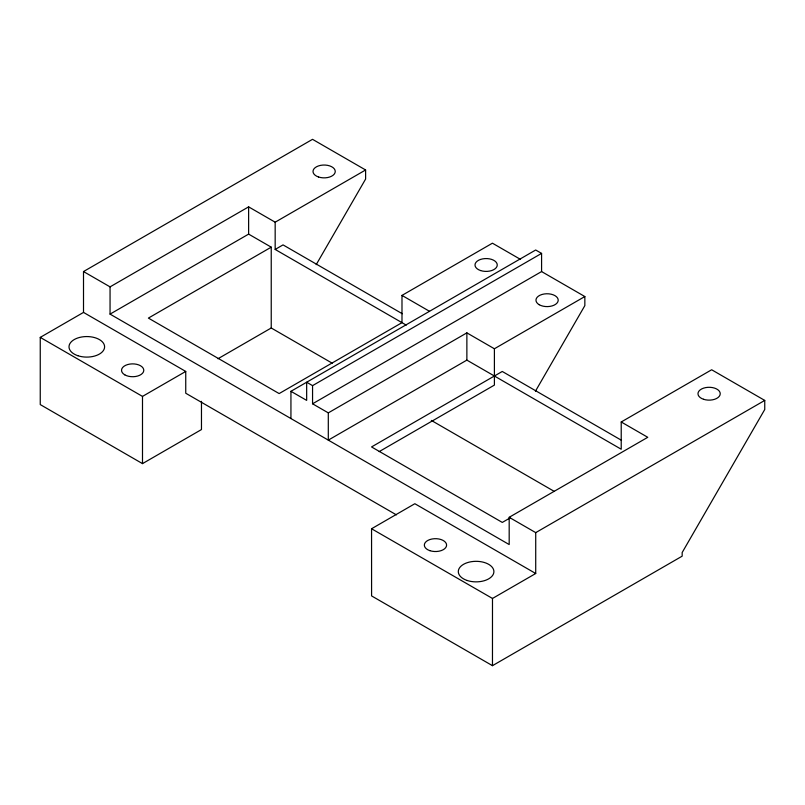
<?xml version="1.0" encoding="UTF-8"?>
<svg xmlns="http://www.w3.org/2000/svg" width="805" height="805" viewBox="0 0 805 805"><rect width="100%" height="100%" fill="white"/><g stroke="black" fill="none" stroke-linecap="round" stroke-linejoin="round"><path stroke-width="1.21" d="M316.194 264.654L365.611 179.052L365.611 169.976L312.531 139.325L83.509 271.547L83.509 312.41L40.25 337.386L40.25 404.583L142.495 463.62L201.471 429.558L201.471 401.333M83.509 312.41L185.744 371.437L185.744 393.232L396.392 514.858M492.469 665.675L492.489 598.457L535.717 573.502L535.728 532.628L764.75 400.417L764.75 409.493L682.167 552.532L682.167 556.164L492.469 665.675L371.588 595.921L371.558 528.754L414.847 503.719L535.717 573.502M535.426 391.23L584.843 305.628L584.843 296.542L541.584 271.567L312.561 403.798L312.561 385.635L541.584 253.404L541.584 271.567M83.509 271.547L110.054 286.872L248.624 206.865L275.169 222.19L365.611 169.976M312.561 403.798L328.299 412.874L328.299 440.124L466.87 360.117L621.219 449.23L621.219 421.981L647.763 437.306L509.183 517.303L509.183 544.552L110.054 314.121L248.624 234.114L248.624 206.865M332.224 363.196L271.235 327.987L271.235 247.165L148.392 318.096L279.144 393.575L401.987 322.654L401.987 295.405L492.429 243.191L520.553 259.421M275.169 222.19L275.169 249.439L283.038 244.891L402.269 313.729M40.25 337.386L142.495 396.402L185.744 371.437M217.964 358.748L271.235 327.987M290.937 418.55L290.937 391.311L535.687 250.003L541.584 253.404M328.299 412.874L466.87 332.868L494.401 348.766L584.843 296.542M379.165 451.625L494.401 385.092L494.401 348.766M621.219 421.981L711.66 369.767L764.75 400.417M509.917 518.028L502.3 522.425L371.548 446.936L502.26 371.467L621.5 440.305M401.987 295.405L429.518 311.304M248.624 234.114L271.235 247.165M275.169 249.439L406.223 325.099M431.319 420.411L554.363 491.453M312.561 385.635L306.665 382.224L306.665 400.387L290.937 391.311M509.183 517.303L535.728 532.628M371.558 528.754L492.489 598.457M466.87 332.868L466.87 360.117M142.495 396.402L142.495 463.62M110.054 286.872L110.054 314.121M539.229 304.723A11.119 6.42 0 0 0 557.835 301.835A11.119 6.42 0 0 0 544.21 293.976A11.119 6.42 0 0 0 539.229 304.723M703.55 399.28A11.119 6.42 0 0 0 720.234 393.715A11.119 6.42 0 0 0 703.55 388.151A11.119 6.42 0 0 0 703.55 399.28M480.575 270.55A11.119 6.42 0 0 0 497.259 264.986A11.119 6.42 0 0 0 480.575 259.421A11.119 6.42 0 0 0 480.575 270.55M318.569 177.009A11.119 6.42 0 0 0 335.252 171.445A11.119 6.42 0 0 0 318.569 165.89A11.119 6.42 0 0 0 318.569 177.009M77.914 355.73A17.801 10.274 0 0 0 104.6 346.824A17.801 10.274 0 0 0 77.914 337.929A17.801 10.274 0 0 0 77.914 355.73M467.212 580.496A17.801 10.274 0 0 0 493.898 571.59A17.801 10.274 0 0 0 467.212 562.695A17.801 10.274 0 0 0 467.212 580.496M124.795 374.838A11.119 6.42 0 0 0 143.401 371.96A11.119 6.42 0 0 0 129.786 364.091A11.119 6.42 0 0 0 124.795 374.838M429.91 550.67A11.119 6.42 0 0 0 446.594 545.106A11.119 6.42 0 0 0 429.91 539.541A11.119 6.42 0 0 0 429.91 550.67"/></g></svg>
